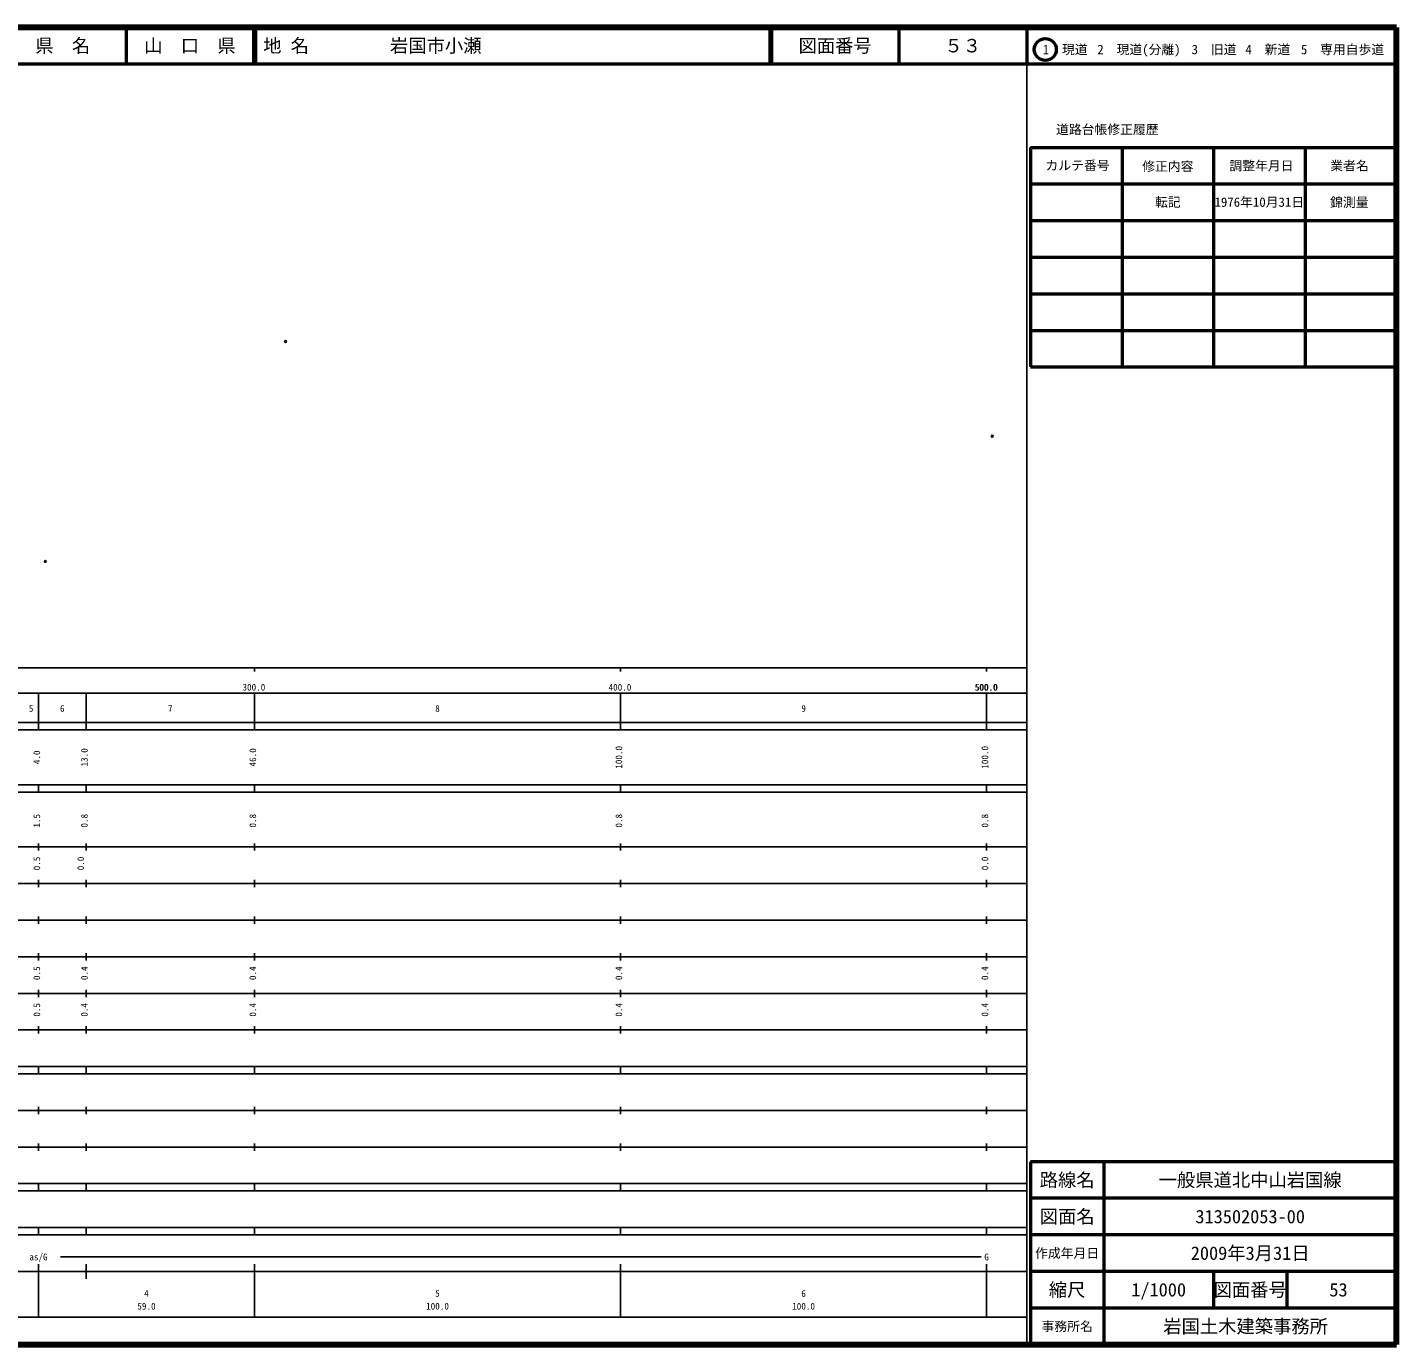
# Model space of a CAD drawing. Units: millimetres on the paper. Extents: x 40 to 680, y 20 to 380.
# Drawn here: x 306 to 680, y 20 to 380 of the extents above; entities that cross this region are included whole.
import ezdxf
from ezdxf.enums import TextEntityAlignment as Align

# ---------------------------------------------------------------- set-up
doc = ezdxf.new("R2010")
doc.units = ezdxf.units.MM
doc.header["$PDMODE"] = 32
doc.header["$PDSIZE"] = 0.5
doc.layers.add('M-OTRS', color=6, linetype='Continuous')
doc.layers.add('M-TTL-TXT', color=7, linetype='Continuous')
for name, color, linetype, lineweight in [('M-TTL', 2, 'Continuous', 140), ('M-TTL-BAND', 7, 'Continuous', 25), ('M-TTL-FRAM', 2, 'Continuous', 50), ('M-TTL-LINE', 7, 'Continuous', 50)]:
    doc.layers.add(name, color=color, linetype=linetype, lineweight=lineweight)
doc.styles.add('ＭＳ ゴシック', font='')
doc.styles.get('ＭＳ ゴシック').set_extended_font_data('MS Gothic')

msp = doc.modelspace()

# ---------------------------------------------------------------- linework, layer by layer
at = {"layer": 'M-OTRS'}
for p in [(376.517, 294.165), (569.556, 268.261), (310.872, 234.065)]:
    msp.add_point(p, dxfattribs=at)
at = {"layer": 'M-TTL'}
for p, q in [((680, 380), (40, 380)), ((680, 20), (680, 380)), ((40, 20), (680, 20))]:
    msp.add_line(p, q, dxfattribs=at)
at = {"layer": 'M-TTL-BAND'}
for p, q in [((579, 20), (579, 370)), ((40, 205), (579, 205)), ((368, 205), (368, 204)), ((468, 205), (468, 204)), ((568, 205), (568, 204)), ((68, 198), (579, 198)), ((309, 188), (309, 198)), ((322, 188), (322, 198)), ((368, 188), (368, 198)), ((468, 188), (468, 198)), ((568, 188), (568, 198)), ((40, 190), (579, 190)), ((40, 188), (579, 188)), ((40, 173), (579, 173)), ((309, 171), (309, 173)), ((322, 171), (322, 173)), ((368, 171), (368, 173)), ((468, 171), (468, 173)), ((568, 171), (568, 173)), ((40, 171), (579, 171)), ((40, 156), (579, 156)), ((309, 155), (309, 157)), ((322, 155), (322, 157)), ((368, 155), (368, 157)), ((468, 155), (468, 157)), ((568, 155), (568, 157)), ((46, 146), (579, 146)), ((309, 145), (309, 147)), ((322, 145), (322, 147)), ((368, 145), (368, 147)), ((468, 145), (468, 147)), ((568, 145), (568, 147)), ((52, 136), (579, 136)), ((309, 135), (309, 137)), ((322, 135), (322, 137)), ((368, 135), (368, 137)), ((468, 135), (468, 137)), ((568, 135), (568, 137)), ((46, 126), (579, 126)), ((309, 125), (309, 127)), ((322, 125), (322, 127)), ((368, 125), (368, 127)), ((468, 125), (468, 127)), ((568, 125), (568, 127)), ((52, 116), (579, 116)), ((309, 115), (309, 117)), ((322, 115), (322, 117)), ((368, 115), (368, 117)), ((468, 115), (468, 117)), ((568, 115), (568, 117)), ((46, 106), (579, 106)), ((309, 105), (309, 107)), ((322, 105), (322, 107)), ((368, 105), (368, 107)), ((468, 105), (468, 107)), ((568, 105), (568, 107)), ((40, 96), (579, 96)), ((40, 94), (579, 94)), ((309, 94), (309, 96)), ((322, 94), (322, 96)), ((368, 94), (368, 96)), ((468, 94), (468, 96)), ((568, 94), (568, 96)), ((49, 84), (579, 84)), ((309, 83), (309, 85)), ((322, 83), (322, 85)), ((368, 83), (368, 85)), ((468, 83), (468, 85)), ((568, 83), (568, 85)), ((309, 73), (309, 75)), ((322, 73), (322, 75)), ((368, 73), (368, 75)), ((468, 73), (468, 75)), ((568, 73), (568, 75)), ((40, 74), (579, 74)), ((40, 64), (579, 64)), ((309, 62), (309, 64)), ((322, 62), (322, 64)), ((368, 62), (368, 64)), ((468, 62), (468, 64)), ((568, 62), (568, 64)), ((40, 62), (579, 62)), ((40, 52), (579, 52)), ((40, 50), (579, 50)), ((309, 50), (309, 52)), ((322, 50), (322, 52)), ((368, 50), (368, 52)), ((468, 50), (468, 52)), ((568, 50), (568, 52)), ((309, 27.5), (309, 42)), ((315, 44), (566.5, 44)), ((322, 38), (322, 42)), ((368, 27.5), (368, 42)), ((468, 27.5), (468, 42)), ((568, 27.5), (568, 42)), ((40, 40), (579, 40)), ((68, 27.5), (579, 27.5))]:
    msp.add_line(p, q, dxfattribs=at)
at = {"layer": 'M-TTL-FRAM'}
for p, q in [((580, 347.197), (580, 287.197)), ((580, 347.197), (680, 347.197)), ((580, 287.197), (680, 287.197)), ((680, 70), (580, 70)), ((580, 70), (580, 20))]:
    msp.add_line(p, q, dxfattribs=at)
at = {"layer": 'M-TTL-LINE'}
for p, q in [((333, 380), (333, 370)), ((367.75, 380), (367.75, 370)), ((368.25, 380), (368.25, 370)), ((508.747, 380), (508.747, 370)), ((509.247, 380), (509.247, 370)), ((543.997, 380), (543.997, 370)), ((579, 380), (579, 370)), ((40, 370), (680, 370)), ((605, 347.197), (605, 287.197)), ((630, 347.197), (630, 287.197)), ((655, 347.197), (655, 287.197)), ((580, 337.197), (680, 337.197)), ((580, 327.197), (680, 327.197)), ((580, 317.197), (680, 317.197)), ((580, 307.197), (680, 307.197)), ((580, 297.197), (680, 297.197)), ((600, 70), (600, 20)), ((680, 60), (580, 60)), ((680, 50), (580, 50)), ((680, 40), (580, 40)), ((630, 40), (630, 30)), ((650, 40), (650, 30)), ((680, 30), (580, 30))]:
    msp.add_line(p, q, dxfattribs=at)
msp.add_circle((584.031, 373.958), 3, dxfattribs=at)

# ---------------------------------------------------------------- texts
at = {"layer": 'M-TTL-BAND', "style": 'ＭＳ ゴシック'}
for s, p in [('300.0', (367.844, 198.195)), ('400.0', (467.844, 198.195)), ('500.0', (567.844, 198.195)), ('500.0', (568, 198.195)), ('5', (307, 192.405)), ('6', (315.5, 192.405)), ('7', (345, 192.405)), ('8', (418, 192.405)), ('9', (518, 192.405)), ('as/G', (309, 42.5)), ('G', (568, 42.5)), ('4', (338.5, 32.523)), ('5', (418, 32.523)), ('6', (518, 32.523)), ('59.0', (338.5, 29.033)), ('100.0', (418, 29.033)), ('100.0', (518, 29.033))]:
    msp.add_text(s, height=1.833, dxfattribs=at).set_placement(p, align=Align.BOTTOM_CENTER)
for s, p in [('100.0', (469, 180.5)), ('100.0', (569, 180.5)), ('4.0', (310, 180.5)), ('13.0', (323, 180.5)), ('46.0', (369, 180.5)), ('1.5', (310, 163.174)), ('0.8', (323, 163.174)), ('0.8', (369, 163.174)), ('0.8', (469, 163.174)), ('0.8', (569, 163.174)), ('0.5', (310, 151.5)), ('0.0', (322, 151.5)), ('0.0', (569, 151.5)), ('0.5', (310, 121.5)), ('0.4', (323, 121.5)), ('0.4', (369, 121.5)), ('0.4', (469, 121.5)), ('0.4', (569, 121.5)), ('0.5', (310, 111.5)), ('0.4', (323, 111.5)), ('0.4', (369, 111.5)), ('0.4', (469, 111.5)), ('0.4', (569, 111.5))]:
    msp.add_text(s, height=1.833, rotation=90, dxfattribs=at).set_placement(p, align=Align.BOTTOM_CENTER)
at = {"layer": 'M-TTL-TXT', "style": 'ＭＳ ゴシック'}
for s, height, p in [('県\u3000名', 3.666, (315.625, 375)), ('山\u3000口\u3000県', 3.666, (350.375, 375)), ('図面番号', 3.666, (526.622, 375)), ('５３', 3.666, (561.497, 375)), ('1\u3000現道', 2.566, (589.448, 373.958)), ('2\u3000現道(分離)', 2.566, (609.619, 373.958)), ('3\u3000旧道', 2.566, (630.121, 373.958)), ('4\u3000新道', 2.566, (644.824, 373.958)), ('5\u3000専用自歩道', 2.566, (665.228, 373.958)), ('道路台帳修正履歴', 2.566, (600.968, 352.113)), ('カルテ番号', 2.566, (592.839, 342.277)), ('修正内容', 2.566, (617.509, 342.023)), ('調整年月日', 2.566, (643.089, 342.197)), ('業者名', 2.566, (667.134, 342.197)), ('転記', 2.566, (617.5, 332.245)), ('1976年10月31日', 2.566, (642.5, 332.245)), ('錦測量', 2.566, (667.077, 332.189)), ('路線名', 3.666, (590, 65)), ('路線名', 3.666, (590, 65)), ('一般県道北中山岩国線', 3.666, (640, 65)), ('図面名', 3.666, (590, 55)), ('図面名', 3.666, (590, 55)), ('313502053-00', 3.666, (640, 55)), ('作成年月日', 2.566, (590, 45)), ('作成年月日', 2.566, (590, 45)), ('2009年3月31日', 3.666, (640, 45)), ('縮尺', 3.666, (590, 35)), ('縮尺', 3.666, (590, 35)), ('1/1000', 3.666, (615, 35)), ('図面番号', 3.666, (640, 35)), ('図面番号', 3.666, (640, 35)), ('53', 3.666, (664.125, 35)), ('事務所名', 2.566, (590, 25)), ('事務所名', 2.566, (590, 25)), ('岩国土木建築事務所 ', 3.666, (640, 25))]:
    msp.add_text(s, height=height, dxfattribs=at).set_placement(p, align=Align.MIDDLE_CENTER)
for s, p in [('地 名', (370.38, 375)), ('岩国市小瀬', (405.024, 375))]:
    msp.add_text(s, height=3.666, dxfattribs=at).set_placement(p, align=Align.MIDDLE_LEFT)

doc.saveas('drawing.dxf')
